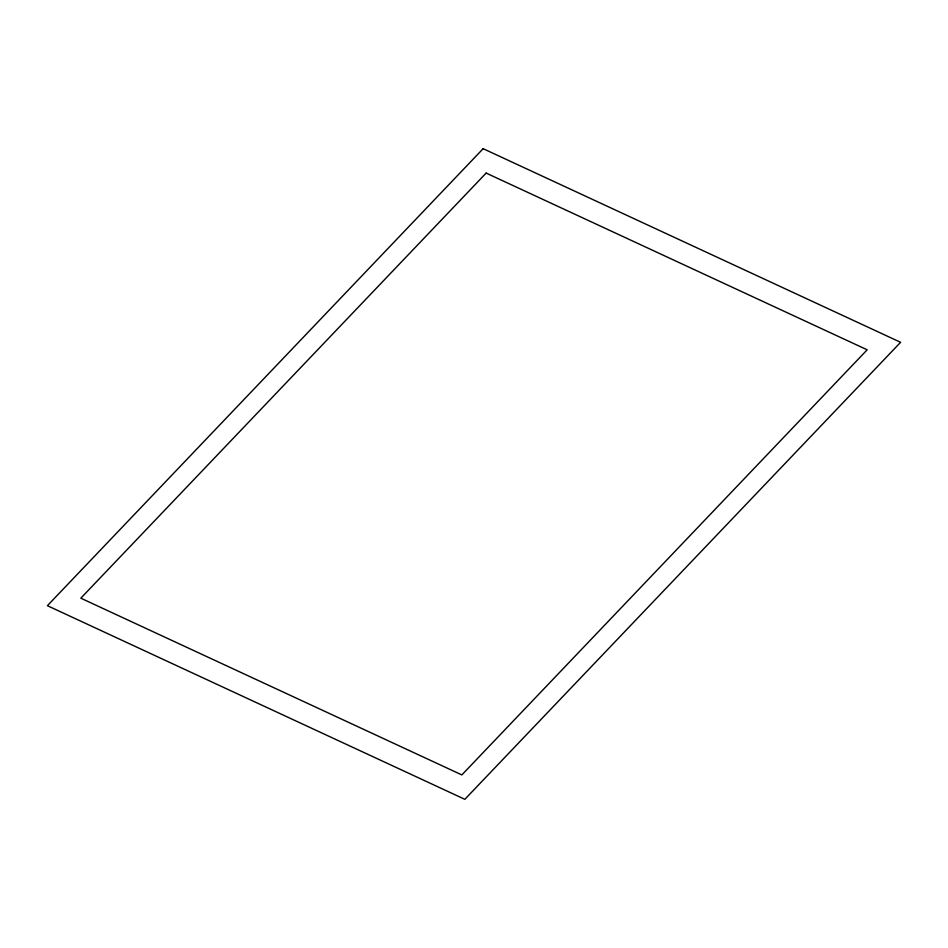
<?xml version="1.0" encoding="UTF-8"?>
<svg xmlns="http://www.w3.org/2000/svg" width="948" height="948" viewBox="0 0 948 948"><rect width="100%" height="100%" fill="white"/><g stroke="black" fill="none" stroke-linecap="round" stroke-linejoin="round"><path stroke-width="1.42" d="M483.148 148.682L47.4 605.689L464.852 799.318L900.6 342.311L483.148 148.682M486.146 173.081L80.817 598.188L461.854 774.919L867.183 349.812L486.146 173.081"/></g></svg>
